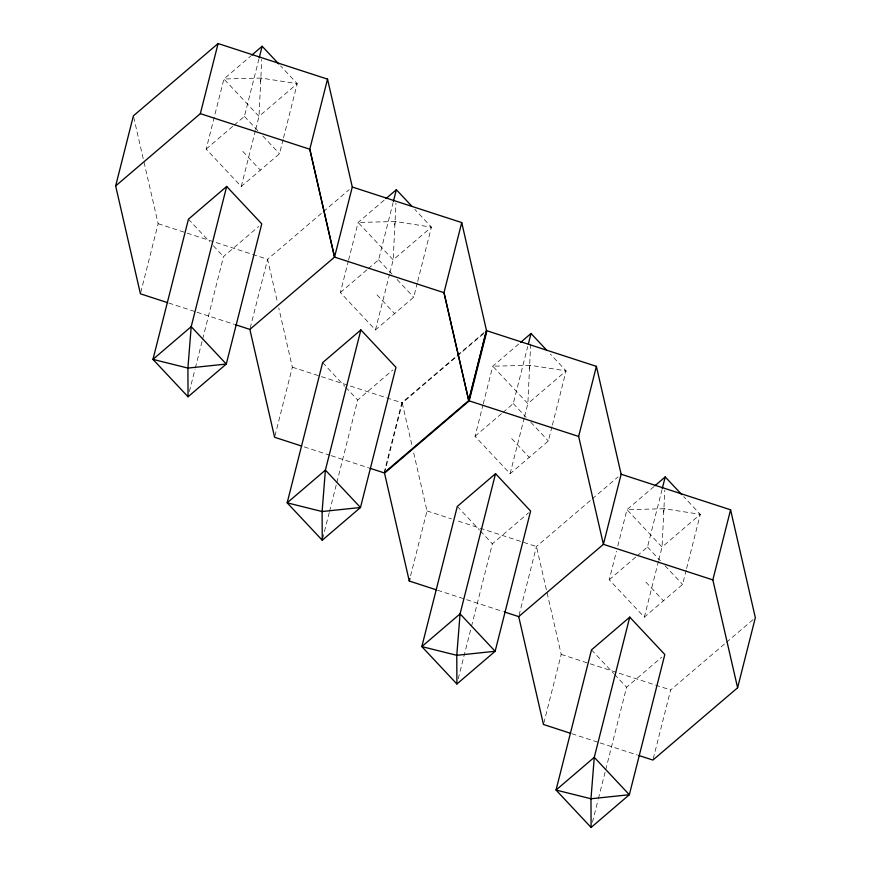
<?xml version="1.0" encoding="UTF-8"?>
<svg xmlns="http://www.w3.org/2000/svg" width="871" height="871" viewBox="0 0 871 871"><rect width="100%" height="100%" fill="white"/><g stroke="black" fill="none" stroke-linecap="round" stroke-linejoin="round"><path stroke-width="0.65" stroke-dasharray="4.36 3.27" d="M255.704 129.376L258.992 116.398L261.757 59.511M389.903 272.83L393.191 259.852L395.957 202.965M524.571 416.599L527.859 403.611L530.777 341.432M658.77 560.053L662.058 547.064L664.813 490.188M140.743 292.514L158.152 223.716L143.955 161.886M283.108 139.48L279.493 153.753L241.256 186.492L206.177 149.093L223.912 79L250.783 55.994M234.081 125.206L244.424 116.366L258.872 59.25M260.331 81.493L261.202 78.063L297.229 83.66L283.434 138.184M189.377 391.536L195.006 369.26M195.344 367.954L202.301 340.441M202.638 339.124L223.52 256.586L258.654 226.504M241.256 186.492L255.377 130.672M250.184 328.095L267.593 259.297L322.335 212.568M274.942 435.968L292.351 367.17L278.764 307.975M417.307 282.933L413.692 297.218L375.455 329.946L340.376 292.547L348.258 261.398M348.596 260.091L358.112 222.453L384.982 199.448M368.281 268.66L378.613 259.819L393.071 202.703M394.53 224.947L395.401 221.517L431.428 227.113L417.634 281.638M322.575 538.92L329.205 512.714M329.543 511.408L336.5 483.895M336.827 482.578L357.72 400.039L392.854 369.957M375.455 329.946L389.577 274.125M384.057 472.844L401.792 402.75L456.535 356.021M384.514 473.16L402.26 403.066L455.958 357.219M410.589 575.84L427.008 510.939L413.431 451.744M551.974 426.703L548.36 440.976L510.123 473.715L475.043 436.317L482.926 405.157M483.253 403.861L492.779 366.212L519.649 343.218M502.948 412.429L513.28 403.578L527.739 346.462M529.187 368.716L530.058 365.276L566.096 370.883L552.301 425.407M458.233 678.759L471.167 627.653M471.494 626.347L492.387 543.809L528.555 512.845M510.123 473.715L524.244 417.895M519.051 615.318L536.46 546.52L591.191 499.791M543.798 723.191L561.207 654.393L536.46 546.52L456.622 520.564M686.174 570.157L682.559 584.43L644.322 617.169L609.243 579.77L616.472 551.212M617.779 546.019L626.978 509.677L653.849 486.671M637.147 555.883L647.48 547.032L661.927 489.927M663.386 512.17L664.257 508.729L700.295 514.336L686.5 568.861M592.432 822.213L598.072 799.937M598.399 798.631L605.367 771.107M605.693 769.801L626.576 687.263L661.72 657.18M644.322 617.169L658.443 561.349M653.239 758.772L670.648 689.974L725.391 643.244M206.177 149.093L233.047 126.088M340.376 292.547L367.246 269.542M475.043 436.317L501.914 413.311M609.243 579.77L636.113 556.765M323.359 211.686L349.184 189.649M457.558 355.15L484.418 332.221M456.992 356.337L484.886 332.537M592.226 498.909L618.051 476.873M726.425 642.363L753.273 619.444M261.202 78.063L223.912 79L258.992 116.398L297.229 83.66L280.614 65.946M395.39 221.517L358.112 222.453L393.191 259.852L431.428 227.113L414.814 209.399M530.058 365.276L492.779 366.212L527.859 403.611L566.096 370.883L550.407 354.149M664.257 508.729L626.978 509.677L662.058 547.064L700.295 514.336L683.681 496.622M158.152 223.716L267.593 259.297L277.555 302.716M168.734 303.021L195.779 311.818M197.064 312.232L234.408 324.371M292.351 367.17L401.792 402.75M304.219 446.899L329.978 455.272M331.263 455.685L368.607 467.825M427.008 510.939L451.472 518.898M437.601 590.244L503.264 611.594M561.207 654.393L670.648 689.974M571.801 733.698L598.834 742.495M600.13 742.909L637.463 755.048M244.424 116.366L258.262 131.118M262.879 136.039L279.493 153.753M378.613 259.819L392.462 274.583M397.078 279.504L413.692 297.218M513.28 403.578L526.204 417.361M530.82 422.283L548.36 440.976M647.48 547.032L660.403 560.815M665.019 565.736L682.559 584.43M242.835 151.423L260.375 170.128M377.034 294.877L394.574 313.582M511.702 438.646L529.241 457.34M645.901 582.1L663.441 600.794M188.441 219.187L209.671 241.822M213.362 245.764L223.52 256.586M322.64 362.641L344.796 386.256M345.722 387.247L357.72 400.039M457.308 506.41L479.464 530.025M480.378 531.016L492.387 543.809M591.507 649.864L613.663 673.479M614.578 674.47L626.576 687.263M402.26 403.066L412.223 446.475M133.699 117.16L143.661 160.569"/><path stroke-width="1.31" d="M167.45 302.607L140.416 293.81L115.658 185.937L133.394 115.843L218.088 43.55L327.529 79.13L352.287 187.004L334.54 257.097L249.857 329.39L235.693 324.785M115.658 185.937L200.352 113.644L218.088 43.55M226.678 186.459L191.206 326.647L187.907 368.085L188.049 396.773L226.286 364.045L261.757 223.858L226.678 186.459L188.441 219.187L152.969 359.375L188.049 396.773M259.199 57.943L262.16 46.261L278.774 63.975M327.529 79.13L309.793 149.224L334.54 257.097L443.992 292.678L468.74 400.551L384.057 472.844L369.892 468.25M360.877 329.913L325.406 470.1L322.107 511.538L322.248 540.227L360.485 507.499L395.957 367.312L360.877 329.913L322.64 362.641L287.169 502.828L322.248 540.227M393.398 201.408L396.359 189.726L412.048 206.449M461.728 222.584L443.992 292.678L468.74 400.551L486.486 330.457L461.728 222.584L352.287 187.004M436.317 589.83L409.272 581.033L409.925 578.442M468.74 400.551L486.475 330.457M409.272 581.033L384.525 473.16L469.208 400.867L486.943 330.773L596.395 366.353L621.143 474.227L603.407 544.321L518.713 616.614L504.559 612.008M495.545 473.672L460.073 613.87L456.774 655.308L456.905 683.996L495.142 651.268L530.624 511.07L495.545 473.672L457.308 506.41L421.836 646.598L456.905 683.996M528.392 343.871L531.016 333.484L546.705 350.218M638.748 755.462L652.912 760.067L737.606 687.774L712.848 579.901L603.407 544.321L578.649 436.447L596.395 366.353M629.744 617.136L594.272 757.324L590.974 798.761L591.104 827.45L629.341 794.722L664.823 654.524L629.744 617.136L591.507 649.864L556.036 790.051L591.104 827.45M662.265 488.62L665.215 476.938L681.83 494.652M712.848 579.901L730.584 509.807L621.143 474.227M737.606 687.774L755.342 617.681L730.584 509.807M251.817 55.113L262.16 46.261M386.016 198.566L396.359 189.726M520.684 342.336L531.016 333.484M654.883 485.789L665.215 476.938M200.352 113.644L309.793 149.224L334.551 257.097M469.208 400.867L578.649 436.447M301.649 446.061L274.605 437.275L249.857 329.39M570.516 733.284L543.471 724.487L518.713 616.614M191.206 326.647L152.969 359.375L187.907 368.085L226.286 364.045L191.206 326.647M325.406 470.1L287.169 502.828L322.107 511.538L360.485 507.499L325.406 470.1M460.073 613.87L421.836 646.598L456.774 655.308L495.142 651.268L460.073 613.87M594.272 757.324L556.036 790.051L590.974 798.761L629.341 794.722L594.272 757.324"/></g></svg>
